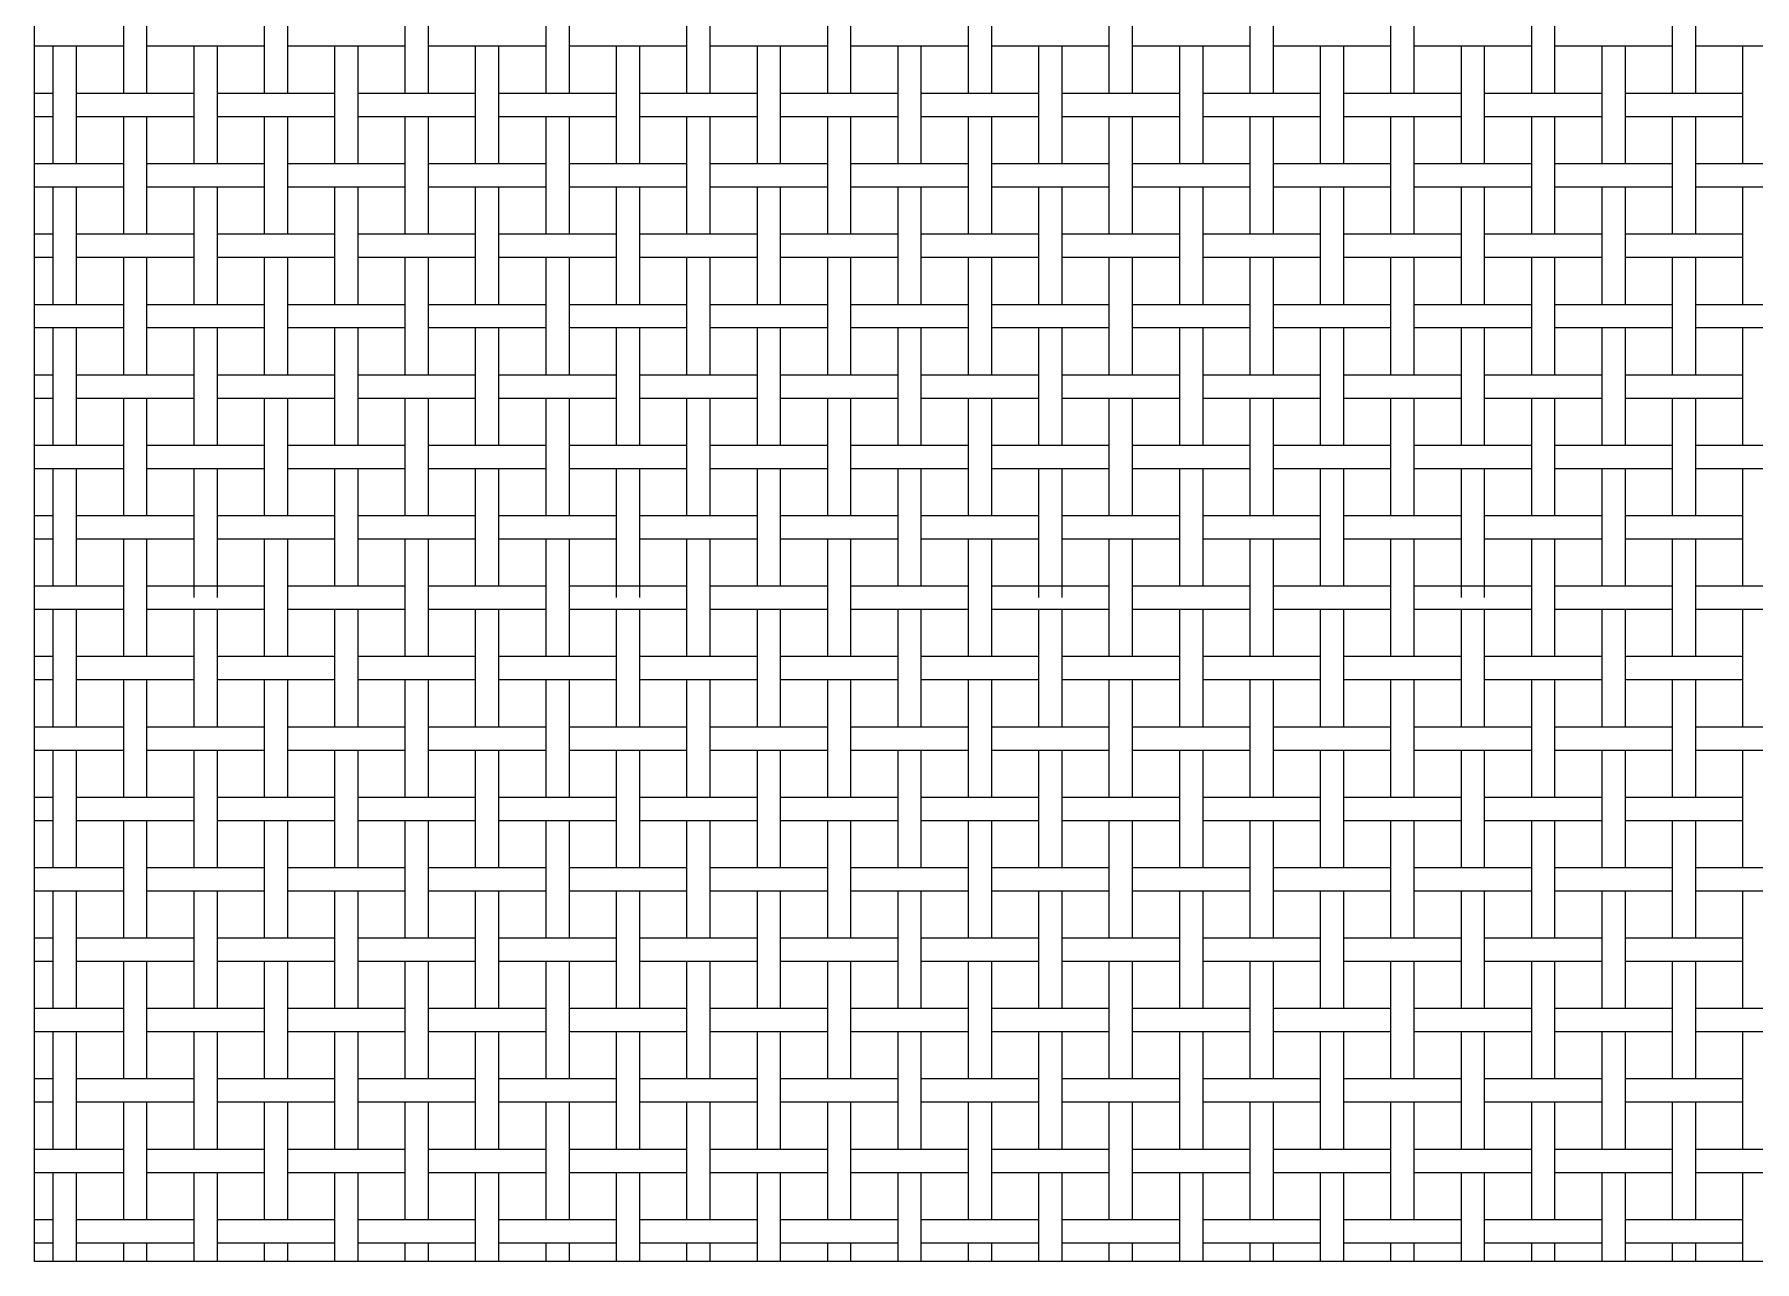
# Model space of a CAD drawing. Extents: x 1 to 102, y 0 to 65.
# Drawn here: x 35.56 to 45.9, y 25.16 to 32.54 of the extents above; entities that cross this region are included whole.
import ezdxf

# ---------------------------------------------------------------- set-up
doc = ezdxf.new("R2010")
doc.units = 0
doc.layers.get('0').update_dxf_attribs({"linetype": 'CONTINUOUS'})

msp = doc.modelspace()

# ---------------------------------------------------------------- linework, layer by layer
at = {"color": 7, "linetype": 'CONTINUOUS'}
for p, q in [((35.558, 25.163), (35.558, 55.163)), ((36.095, 32.189), (36.095, 32.896)), ((36.235, 32.189), (36.235, 32.896)), ((36.941, 32.189), (36.941, 32.896)), ((37.081, 32.189), (37.081, 32.896)), ((37.788, 32.189), (37.788, 32.896)), ((37.928, 32.189), (37.928, 32.896)), ((38.635, 32.189), (38.635, 32.896)), ((38.775, 32.189), (38.775, 32.896)), ((39.481, 32.189), (39.481, 32.896)), ((39.621, 32.189), (39.621, 32.896)), ((40.328, 32.189), (40.328, 32.896)), ((40.468, 32.189), (40.468, 32.896)), ((41.175, 32.189), (41.175, 32.896)), ((41.315, 32.189), (41.315, 32.896)), ((42.021, 32.189), (42.021, 32.896)), ((42.161, 32.189), (42.161, 32.896)), ((42.868, 32.189), (42.868, 32.896)), ((43.008, 32.189), (43.008, 32.896)), ((43.715, 32.189), (43.715, 32.896)), ((43.855, 32.189), (43.855, 32.896)), ((44.561, 32.189), (44.561, 32.896)), ((44.701, 32.189), (44.701, 32.896)), ((45.408, 32.189), (45.408, 32.896)), ((45.548, 32.189), (45.548, 32.896)), ((35.558, 32.473), (36.095, 32.473)), ((35.671, 31.766), (35.671, 32.473)), ((35.811, 31.766), (35.811, 32.473)), ((36.235, 32.473), (36.941, 32.473)), ((36.518, 31.766), (36.518, 32.473)), ((36.658, 31.766), (36.658, 32.473)), ((37.081, 32.473), (37.788, 32.473)), ((37.365, 31.766), (37.365, 32.473)), ((37.505, 31.766), (37.505, 32.473)), ((37.928, 32.473), (38.635, 32.473)), ((38.211, 31.766), (38.211, 32.473)), ((38.351, 31.766), (38.351, 32.473)), ((38.775, 32.473), (39.481, 32.473)), ((39.058, 31.766), (39.058, 32.473)), ((39.198, 31.766), (39.198, 32.473)), ((39.621, 32.473), (40.328, 32.473)), ((39.905, 31.766), (39.905, 32.473)), ((40.045, 31.766), (40.045, 32.473)), ((40.468, 32.473), (41.175, 32.473)), ((40.751, 31.766), (40.751, 32.473)), ((40.891, 31.766), (40.891, 32.473)), ((41.315, 32.473), (42.021, 32.473)), ((41.598, 31.766), (41.598, 32.473)), ((41.738, 31.766), (41.738, 32.473)), ((42.161, 32.473), (42.868, 32.473)), ((42.445, 31.766), (42.445, 32.473)), ((42.585, 31.766), (42.585, 32.473)), ((43.008, 32.473), (43.715, 32.473)), ((43.291, 31.766), (43.291, 32.473)), ((43.431, 31.766), (43.431, 32.473)), ((43.855, 32.473), (44.561, 32.473)), ((44.138, 31.766), (44.138, 32.473)), ((44.278, 31.766), (44.278, 32.473)), ((44.701, 32.473), (45.408, 32.473)), ((44.985, 31.766), (44.985, 32.473)), ((45.125, 31.766), (45.125, 32.473)), ((45.548, 32.473), (46.255, 32.473)), ((45.831, 31.766), (45.831, 32.473)), ((35.558, 32.189), (35.671, 32.189)), ((35.811, 32.189), (36.518, 32.189)), ((36.658, 32.189), (37.365, 32.189)), ((37.505, 32.189), (38.211, 32.189)), ((38.351, 32.189), (39.058, 32.189)), ((39.198, 32.189), (39.905, 32.189)), ((40.045, 32.189), (40.751, 32.189)), ((40.891, 32.189), (41.598, 32.189)), ((41.738, 32.189), (42.445, 32.189)), ((42.585, 32.189), (43.291, 32.189)), ((43.431, 32.189), (44.138, 32.189)), ((44.278, 32.189), (44.985, 32.189)), ((45.125, 32.189), (45.831, 32.189)), ((35.558, 32.049), (35.671, 32.049)), ((35.811, 32.049), (36.518, 32.049)), ((36.095, 31.343), (36.095, 32.049)), ((36.235, 31.343), (36.235, 32.049)), ((36.658, 32.049), (37.365, 32.049)), ((36.941, 31.343), (36.941, 32.049)), ((37.081, 31.343), (37.081, 32.049)), ((37.505, 32.049), (38.211, 32.049)), ((37.788, 31.343), (37.788, 32.049)), ((37.928, 31.343), (37.928, 32.049)), ((38.351, 32.049), (39.058, 32.049)), ((38.635, 31.343), (38.635, 32.049)), ((38.775, 31.343), (38.775, 32.049)), ((39.198, 32.049), (39.905, 32.049)), ((39.481, 31.343), (39.481, 32.049)), ((39.621, 31.343), (39.621, 32.049)), ((40.045, 32.049), (40.751, 32.049)), ((40.328, 31.343), (40.328, 32.049)), ((40.468, 31.343), (40.468, 32.049)), ((40.891, 32.049), (41.598, 32.049)), ((41.175, 31.343), (41.175, 32.049)), ((41.315, 31.343), (41.315, 32.049)), ((41.738, 32.049), (42.445, 32.049)), ((42.021, 31.343), (42.021, 32.049)), ((42.161, 31.343), (42.161, 32.049)), ((42.585, 32.049), (43.291, 32.049)), ((42.868, 31.343), (42.868, 32.049)), ((43.008, 31.343), (43.008, 32.049)), ((43.431, 32.049), (44.138, 32.049)), ((43.715, 31.343), (43.715, 32.049)), ((43.855, 31.343), (43.855, 32.049)), ((44.278, 32.049), (44.985, 32.049)), ((44.561, 31.343), (44.561, 32.049)), ((44.701, 31.343), (44.701, 32.049)), ((45.125, 32.049), (45.831, 32.049)), ((45.408, 31.343), (45.408, 32.049)), ((45.548, 31.343), (45.548, 32.049)), ((35.558, 31.766), (36.095, 31.766)), ((36.235, 31.766), (36.941, 31.766)), ((37.081, 31.766), (37.788, 31.766)), ((37.928, 31.766), (38.635, 31.766)), ((38.775, 31.766), (39.481, 31.766)), ((39.621, 31.766), (40.328, 31.766)), ((40.468, 31.766), (41.175, 31.766)), ((41.315, 31.766), (42.021, 31.766)), ((42.161, 31.766), (42.868, 31.766)), ((43.008, 31.766), (43.715, 31.766)), ((43.855, 31.766), (44.561, 31.766)), ((44.701, 31.766), (45.408, 31.766)), ((45.548, 31.766), (46.255, 31.766)), ((35.558, 31.626), (36.095, 31.626)), ((35.671, 30.919), (35.671, 31.626)), ((35.811, 30.919), (35.811, 31.626)), ((36.235, 31.626), (36.941, 31.626)), ((36.518, 30.919), (36.518, 31.626)), ((36.658, 30.919), (36.658, 31.626)), ((37.081, 31.626), (37.788, 31.626)), ((37.365, 30.919), (37.365, 31.626)), ((37.505, 30.919), (37.505, 31.626)), ((37.928, 31.626), (38.635, 31.626)), ((38.211, 30.919), (38.211, 31.626)), ((38.351, 30.919), (38.351, 31.626)), ((38.775, 31.626), (39.481, 31.626)), ((39.058, 30.919), (39.058, 31.626)), ((39.198, 30.919), (39.198, 31.626)), ((39.621, 31.626), (40.328, 31.626)), ((39.905, 30.919), (39.905, 31.626)), ((40.045, 30.919), (40.045, 31.626)), ((40.468, 31.626), (41.175, 31.626)), ((40.751, 30.919), (40.751, 31.626)), ((40.891, 30.919), (40.891, 31.626)), ((41.315, 31.626), (42.021, 31.626)), ((41.598, 30.919), (41.598, 31.626)), ((41.738, 30.919), (41.738, 31.626)), ((42.161, 31.626), (42.868, 31.626)), ((42.445, 30.919), (42.445, 31.626)), ((42.585, 30.919), (42.585, 31.626)), ((43.008, 31.626), (43.715, 31.626)), ((43.291, 30.919), (43.291, 31.626)), ((43.431, 30.919), (43.431, 31.626)), ((43.855, 31.626), (44.561, 31.626)), ((44.138, 30.919), (44.138, 31.626)), ((44.278, 30.919), (44.278, 31.626)), ((44.701, 31.626), (45.408, 31.626)), ((44.985, 30.919), (44.985, 31.626)), ((45.125, 30.919), (45.125, 31.626)), ((45.548, 31.626), (46.255, 31.626)), ((45.831, 30.919), (45.831, 31.626)), ((35.558, 31.343), (35.671, 31.343)), ((35.811, 31.343), (36.518, 31.343)), ((36.658, 31.343), (37.365, 31.343)), ((37.505, 31.343), (38.211, 31.343)), ((38.351, 31.343), (39.058, 31.343)), ((39.198, 31.343), (39.905, 31.343)), ((40.045, 31.343), (40.751, 31.343)), ((40.891, 31.343), (41.598, 31.343)), ((41.738, 31.343), (42.445, 31.343)), ((42.585, 31.343), (43.291, 31.343)), ((43.431, 31.343), (44.138, 31.343)), ((44.278, 31.343), (44.985, 31.343)), ((45.125, 31.343), (45.831, 31.343)), ((35.558, 31.203), (35.671, 31.203)), ((35.811, 31.203), (36.518, 31.203)), ((36.095, 30.496), (36.095, 31.203)), ((36.235, 30.496), (36.235, 31.203)), ((36.658, 31.203), (37.365, 31.203)), ((36.941, 30.496), (36.941, 31.203)), ((37.081, 30.496), (37.081, 31.203)), ((37.505, 31.203), (38.211, 31.203)), ((37.788, 30.496), (37.788, 31.203)), ((37.928, 30.496), (37.928, 31.203)), ((38.351, 31.203), (39.058, 31.203)), ((38.635, 30.496), (38.635, 31.203)), ((38.775, 30.496), (38.775, 31.203)), ((39.198, 31.203), (39.905, 31.203)), ((39.481, 30.496), (39.481, 31.203)), ((39.621, 30.496), (39.621, 31.203)), ((40.045, 31.203), (40.751, 31.203)), ((40.328, 30.496), (40.328, 31.203)), ((40.468, 30.496), (40.468, 31.203)), ((40.891, 31.203), (41.598, 31.203)), ((41.175, 30.496), (41.175, 31.203)), ((41.315, 30.496), (41.315, 31.203)), ((41.738, 31.203), (42.445, 31.203)), ((42.021, 30.496), (42.021, 31.203)), ((42.161, 30.496), (42.161, 31.203)), ((42.585, 31.203), (43.291, 31.203)), ((42.868, 30.496), (42.868, 31.203)), ((43.008, 30.496), (43.008, 31.203)), ((43.431, 31.203), (44.138, 31.203)), ((43.715, 30.496), (43.715, 31.203)), ((43.855, 30.496), (43.855, 31.203)), ((44.278, 31.203), (44.985, 31.203)), ((44.561, 30.496), (44.561, 31.203)), ((44.701, 30.496), (44.701, 31.203)), ((45.125, 31.203), (45.831, 31.203)), ((45.408, 30.496), (45.408, 31.203)), ((45.548, 30.496), (45.548, 31.203)), ((35.558, 30.919), (36.095, 30.919)), ((36.235, 30.919), (36.941, 30.919)), ((37.081, 30.919), (37.788, 30.919)), ((37.928, 30.919), (38.635, 30.919)), ((38.775, 30.919), (39.481, 30.919)), ((39.621, 30.919), (40.328, 30.919)), ((40.468, 30.919), (41.175, 30.919)), ((41.315, 30.919), (42.021, 30.919)), ((42.161, 30.919), (42.868, 30.919)), ((43.008, 30.919), (43.715, 30.919)), ((43.855, 30.919), (44.561, 30.919)), ((44.701, 30.919), (45.408, 30.919)), ((45.548, 30.919), (46.255, 30.919)), ((35.558, 30.779), (36.095, 30.779)), ((35.671, 30.073), (35.671, 30.779)), ((35.811, 30.073), (35.811, 30.779)), ((36.235, 30.779), (36.941, 30.779)), ((36.518, 30.073), (36.518, 30.779)), ((36.658, 30.073), (36.658, 30.779)), ((37.081, 30.779), (37.788, 30.779)), ((37.365, 30.073), (37.365, 30.779)), ((37.505, 30.073), (37.505, 30.779)), ((37.928, 30.779), (38.635, 30.779)), ((38.211, 30.073), (38.211, 30.779)), ((38.351, 30.073), (38.351, 30.779)), ((38.775, 30.779), (39.481, 30.779)), ((39.058, 30.073), (39.058, 30.779)), ((39.198, 30.073), (39.198, 30.779)), ((39.621, 30.779), (40.328, 30.779)), ((39.905, 30.073), (39.905, 30.779)), ((40.045, 30.073), (40.045, 30.779)), ((40.468, 30.779), (41.175, 30.779)), ((40.751, 30.073), (40.751, 30.779)), ((40.891, 30.073), (40.891, 30.779)), ((41.315, 30.779), (42.021, 30.779)), ((41.598, 30.073), (41.598, 30.779)), ((41.738, 30.073), (41.738, 30.779)), ((42.161, 30.779), (42.868, 30.779)), ((42.445, 30.073), (42.445, 30.779)), ((42.585, 30.073), (42.585, 30.779)), ((43.008, 30.779), (43.715, 30.779)), ((43.291, 30.073), (43.291, 30.779)), ((43.431, 30.073), (43.431, 30.779)), ((43.855, 30.779), (44.561, 30.779)), ((44.138, 30.073), (44.138, 30.779)), ((44.278, 30.073), (44.278, 30.779)), ((44.701, 30.779), (45.408, 30.779)), ((44.985, 30.073), (44.985, 30.779)), ((45.125, 30.073), (45.125, 30.779)), ((45.548, 30.779), (46.255, 30.779)), ((45.831, 30.073), (45.831, 30.779)), ((35.558, 30.496), (35.671, 30.496)), ((35.811, 30.496), (36.518, 30.496)), ((36.658, 30.496), (37.365, 30.496)), ((37.505, 30.496), (38.211, 30.496)), ((38.351, 30.496), (39.058, 30.496)), ((39.198, 30.496), (39.905, 30.496)), ((40.045, 30.496), (40.751, 30.496)), ((40.891, 30.496), (41.598, 30.496)), ((41.738, 30.496), (42.445, 30.496)), ((42.585, 30.496), (43.291, 30.496)), ((43.431, 30.496), (44.138, 30.496)), ((44.278, 30.496), (44.985, 30.496)), ((45.125, 30.496), (45.831, 30.496)), ((35.558, 30.356), (35.671, 30.356)), ((35.811, 30.356), (36.518, 30.356)), ((36.095, 29.649), (36.095, 30.356)), ((36.235, 29.649), (36.235, 30.356)), ((36.658, 30.356), (37.365, 30.356)), ((36.941, 29.649), (36.941, 30.356)), ((37.081, 29.649), (37.081, 30.356)), ((37.505, 30.356), (38.211, 30.356)), ((37.788, 29.649), (37.788, 30.356)), ((37.928, 29.649), (37.928, 30.356)), ((38.351, 30.356), (39.058, 30.356)), ((38.635, 29.649), (38.635, 30.356)), ((38.775, 29.649), (38.775, 30.356)), ((39.198, 30.356), (39.905, 30.356)), ((39.481, 29.649), (39.481, 30.356)), ((39.621, 29.649), (39.621, 30.356)), ((40.045, 30.356), (40.751, 30.356)), ((40.328, 29.649), (40.328, 30.356)), ((40.468, 29.649), (40.468, 30.356)), ((40.891, 30.356), (41.598, 30.356)), ((41.175, 29.649), (41.175, 30.356)), ((41.315, 29.649), (41.315, 30.356)), ((41.738, 30.356), (42.445, 30.356)), ((42.021, 29.649), (42.021, 30.356)), ((42.161, 29.649), (42.161, 30.356)), ((42.585, 30.356), (43.291, 30.356)), ((42.868, 29.649), (42.868, 30.356)), ((43.008, 29.649), (43.008, 30.356)), ((43.431, 30.356), (44.138, 30.356)), ((43.715, 29.649), (43.715, 30.356)), ((43.855, 29.649), (43.855, 30.356)), ((44.278, 30.356), (44.985, 30.356)), ((44.561, 29.649), (44.561, 30.356)), ((44.701, 29.649), (44.701, 30.356)), ((45.125, 30.356), (45.831, 30.356)), ((45.408, 29.649), (45.408, 30.356)), ((45.548, 29.649), (45.548, 30.356)), ((35.558, 30.073), (36.095, 30.073)), ((36.235, 30.073), (36.941, 30.073)), ((37.081, 30.073), (37.788, 30.073)), ((37.928, 30.073), (38.635, 30.073)), ((38.775, 30.073), (39.481, 30.073)), ((39.621, 30.073), (40.328, 30.073)), ((40.468, 30.073), (41.175, 30.073)), ((41.315, 30.073), (42.021, 30.073)), ((42.161, 30.073), (42.868, 30.073)), ((43.008, 30.073), (43.715, 30.073)), ((43.855, 30.073), (44.561, 30.073)), ((44.701, 30.073), (45.408, 30.073)), ((45.548, 30.073), (46.255, 30.073)), ((35.558, 29.933), (36.095, 29.933)), ((35.671, 29.226), (35.671, 29.933)), ((35.811, 29.226), (35.811, 29.933)), ((36.235, 29.933), (36.941, 29.933)), ((36.518, 29.156), (36.518, 29.933)), ((36.658, 29.156), (36.658, 29.933)), ((37.081, 29.933), (37.788, 29.933)), ((37.365, 29.226), (37.365, 29.933)), ((37.505, 29.226), (37.505, 29.933)), ((37.928, 29.933), (38.635, 29.933)), ((38.211, 29.226), (38.211, 29.933)), ((38.351, 29.226), (38.351, 29.933)), ((38.775, 29.933), (39.481, 29.933)), ((39.058, 29.156), (39.058, 29.933)), ((39.198, 29.156), (39.198, 29.933)), ((39.621, 29.933), (40.328, 29.933)), ((39.905, 29.226), (39.905, 29.933)), ((40.045, 29.226), (40.045, 29.933)), ((40.468, 29.933), (41.175, 29.933)), ((40.751, 29.226), (40.751, 29.933)), ((40.891, 29.226), (40.891, 29.933)), ((41.315, 29.933), (42.021, 29.933)), ((41.598, 29.156), (41.598, 29.933)), ((41.738, 29.156), (41.738, 29.933)), ((42.161, 29.933), (42.868, 29.933)), ((42.445, 29.226), (42.445, 29.933)), ((42.585, 29.226), (42.585, 29.933)), ((43.008, 29.933), (43.715, 29.933)), ((43.291, 29.226), (43.291, 29.933)), ((43.431, 29.226), (43.431, 29.933)), ((43.855, 29.933), (44.561, 29.933)), ((44.138, 29.156), (44.138, 29.933)), ((44.278, 29.156), (44.278, 29.933)), ((44.701, 29.933), (45.408, 29.933)), ((44.985, 29.226), (44.985, 29.933)), ((45.125, 29.226), (45.125, 29.933)), ((45.548, 29.933), (46.255, 29.933)), ((45.831, 29.226), (45.831, 29.933)), ((35.558, 29.649), (35.671, 29.649)), ((35.811, 29.649), (36.518, 29.649)), ((36.658, 29.649), (37.365, 29.649)), ((37.505, 29.649), (38.211, 29.649)), ((38.351, 29.649), (39.058, 29.649)), ((39.198, 29.649), (39.905, 29.649)), ((40.045, 29.649), (40.751, 29.649)), ((40.891, 29.649), (41.598, 29.649)), ((41.738, 29.649), (42.445, 29.649)), ((42.585, 29.649), (43.291, 29.649)), ((43.431, 29.649), (44.138, 29.649)), ((44.278, 29.649), (44.985, 29.649)), ((45.125, 29.649), (45.831, 29.649)), ((35.558, 29.509), (35.671, 29.509)), ((35.811, 29.509), (36.518, 29.509)), ((36.095, 28.803), (36.095, 29.509)), ((36.235, 28.803), (36.235, 29.509)), ((36.658, 29.509), (37.365, 29.509)), ((36.941, 28.803), (36.941, 29.509)), ((37.081, 28.803), (37.081, 29.509)), ((37.505, 29.509), (38.211, 29.509)), ((37.788, 28.803), (37.788, 29.509)), ((37.928, 28.803), (37.928, 29.509)), ((38.351, 29.509), (39.058, 29.509)), ((38.635, 28.803), (38.635, 29.509)), ((38.775, 28.803), (38.775, 29.509)), ((39.198, 29.509), (39.905, 29.509)), ((39.481, 28.803), (39.481, 29.509)), ((39.621, 28.803), (39.621, 29.509)), ((40.045, 29.509), (40.751, 29.509)), ((40.328, 28.803), (40.328, 29.509)), ((40.468, 28.803), (40.468, 29.509)), ((40.891, 29.509), (41.598, 29.509)), ((41.175, 28.803), (41.175, 29.509)), ((41.315, 28.803), (41.315, 29.509)), ((41.738, 29.509), (42.445, 29.509)), ((42.021, 28.803), (42.021, 29.509)), ((42.161, 28.803), (42.161, 29.509)), ((42.585, 29.509), (43.291, 29.509)), ((42.868, 28.803), (42.868, 29.509)), ((43.008, 28.803), (43.008, 29.509)), ((43.431, 29.509), (44.138, 29.509)), ((43.715, 28.803), (43.715, 29.509)), ((43.855, 28.803), (43.855, 29.509)), ((44.278, 29.509), (44.985, 29.509)), ((44.561, 28.803), (44.561, 29.509)), ((44.701, 28.803), (44.701, 29.509)), ((45.125, 29.509), (45.831, 29.509)), ((45.408, 28.803), (45.408, 29.509)), ((45.548, 28.803), (45.548, 29.509)), ((35.558, 29.226), (36.095, 29.226)), ((36.235, 29.226), (36.941, 29.226)), ((37.081, 29.226), (37.788, 29.226)), ((37.928, 29.226), (38.635, 29.226)), ((38.775, 29.226), (39.481, 29.226)), ((39.621, 29.226), (40.328, 29.226)), ((40.468, 29.226), (41.175, 29.226)), ((41.315, 29.226), (42.021, 29.226)), ((42.161, 29.226), (42.868, 29.226)), ((43.008, 29.226), (43.715, 29.226)), ((43.855, 29.226), (44.561, 29.226)), ((44.701, 29.226), (45.408, 29.226)), ((45.548, 29.226), (46.255, 29.226)), ((35.558, 29.086), (36.095, 29.086)), ((35.671, 28.379), (35.671, 29.086)), ((35.811, 28.379), (35.811, 29.086)), ((36.235, 29.086), (36.941, 29.086)), ((36.518, 28.379), (36.518, 29.086)), ((36.658, 28.379), (36.658, 29.086)), ((37.081, 29.086), (37.788, 29.086)), ((37.365, 28.379), (37.365, 29.086)), ((37.505, 28.379), (37.505, 29.086)), ((37.928, 29.086), (38.635, 29.086)), ((38.211, 28.379), (38.211, 29.086)), ((38.351, 28.379), (38.351, 29.086)), ((38.775, 29.086), (39.481, 29.086)), ((39.058, 28.379), (39.058, 29.086)), ((39.198, 28.379), (39.198, 29.086)), ((39.621, 29.086), (40.328, 29.086)), ((39.905, 28.379), (39.905, 29.086)), ((40.045, 28.379), (40.045, 29.086)), ((40.468, 29.086), (41.175, 29.086)), ((40.751, 28.379), (40.751, 29.086)), ((40.891, 28.379), (40.891, 29.086)), ((41.315, 29.086), (42.021, 29.086)), ((41.598, 28.379), (41.598, 29.086)), ((41.738, 28.379), (41.738, 29.086)), ((42.161, 29.086), (42.868, 29.086)), ((42.445, 28.379), (42.445, 29.086)), ((42.585, 28.379), (42.585, 29.086)), ((43.008, 29.086), (43.715, 29.086)), ((43.291, 28.379), (43.291, 29.086)), ((43.431, 28.379), (43.431, 29.086)), ((43.855, 29.086), (44.561, 29.086)), ((44.138, 28.379), (44.138, 29.086)), ((44.278, 28.379), (44.278, 29.086)), ((44.701, 29.086), (45.408, 29.086)), ((44.985, 28.379), (44.985, 29.086)), ((45.125, 28.379), (45.125, 29.086)), ((45.548, 29.086), (46.255, 29.086)), ((45.831, 28.379), (45.831, 29.086)), ((35.558, 28.803), (35.671, 28.803)), ((35.811, 28.803), (36.518, 28.803)), ((36.658, 28.803), (37.365, 28.803)), ((37.505, 28.803), (38.211, 28.803)), ((38.351, 28.803), (39.058, 28.803)), ((39.198, 28.803), (39.905, 28.803)), ((40.045, 28.803), (40.751, 28.803)), ((40.891, 28.803), (41.598, 28.803)), ((41.738, 28.803), (42.445, 28.803)), ((42.585, 28.803), (43.291, 28.803)), ((43.431, 28.803), (44.138, 28.803)), ((44.278, 28.803), (44.985, 28.803)), ((45.125, 28.803), (45.831, 28.803)), ((35.558, 28.663), (35.671, 28.663)), ((35.811, 28.663), (36.518, 28.663)), ((36.095, 27.956), (36.095, 28.663)), ((36.235, 27.956), (36.235, 28.663)), ((36.658, 28.663), (37.365, 28.663)), ((36.941, 27.956), (36.941, 28.663)), ((37.081, 27.956), (37.081, 28.663)), ((37.505, 28.663), (38.211, 28.663)), ((37.788, 27.956), (37.788, 28.663)), ((37.928, 27.956), (37.928, 28.663)), ((38.351, 28.663), (39.058, 28.663)), ((38.635, 27.956), (38.635, 28.663)), ((38.775, 27.956), (38.775, 28.663)), ((39.198, 28.663), (39.905, 28.663)), ((39.481, 27.956), (39.481, 28.663)), ((39.621, 27.956), (39.621, 28.663)), ((40.045, 28.663), (40.751, 28.663)), ((40.328, 27.956), (40.328, 28.663)), ((40.468, 27.956), (40.468, 28.663)), ((40.891, 28.663), (41.598, 28.663)), ((41.175, 27.956), (41.175, 28.663)), ((41.315, 27.956), (41.315, 28.663)), ((41.738, 28.663), (42.445, 28.663)), ((42.021, 27.956), (42.021, 28.663)), ((42.161, 27.956), (42.161, 28.663)), ((42.585, 28.663), (43.291, 28.663)), ((42.868, 27.956), (42.868, 28.663)), ((43.008, 27.956), (43.008, 28.663)), ((43.431, 28.663), (44.138, 28.663)), ((43.715, 27.956), (43.715, 28.663)), ((43.855, 27.956), (43.855, 28.663)), ((44.278, 28.663), (44.985, 28.663)), ((44.561, 27.956), (44.561, 28.663)), ((44.701, 27.956), (44.701, 28.663)), ((45.125, 28.663), (45.831, 28.663)), ((45.408, 27.956), (45.408, 28.663)), ((45.548, 27.956), (45.548, 28.663)), ((35.558, 28.379), (36.095, 28.379)), ((36.235, 28.379), (36.941, 28.379)), ((37.081, 28.379), (37.788, 28.379)), ((37.928, 28.379), (38.635, 28.379)), ((38.775, 28.379), (39.481, 28.379)), ((39.621, 28.379), (40.328, 28.379)), ((40.468, 28.379), (41.175, 28.379)), ((41.315, 28.379), (42.021, 28.379)), ((42.161, 28.379), (42.868, 28.379)), ((43.008, 28.379), (43.715, 28.379)), ((43.855, 28.379), (44.561, 28.379)), ((44.701, 28.379), (45.408, 28.379)), ((45.548, 28.379), (46.255, 28.379)), ((35.558, 28.239), (36.095, 28.239)), ((35.671, 27.533), (35.671, 28.239)), ((35.811, 27.533), (35.811, 28.239)), ((36.235, 28.239), (36.941, 28.239)), ((36.518, 27.533), (36.518, 28.239)), ((36.658, 27.533), (36.658, 28.239)), ((37.081, 28.239), (37.788, 28.239)), ((37.365, 27.533), (37.365, 28.239)), ((37.505, 27.533), (37.505, 28.239)), ((37.928, 28.239), (38.635, 28.239)), ((38.211, 27.533), (38.211, 28.239)), ((38.351, 27.533), (38.351, 28.239)), ((38.775, 28.239), (39.481, 28.239)), ((39.058, 27.533), (39.058, 28.239)), ((39.198, 27.533), (39.198, 28.239)), ((39.621, 28.239), (40.328, 28.239)), ((39.905, 27.533), (39.905, 28.239)), ((40.045, 27.533), (40.045, 28.239)), ((40.468, 28.239), (41.175, 28.239)), ((40.751, 27.533), (40.751, 28.239)), ((40.891, 27.533), (40.891, 28.239)), ((41.315, 28.239), (42.021, 28.239)), ((41.598, 27.533), (41.598, 28.239)), ((41.738, 27.533), (41.738, 28.239)), ((42.161, 28.239), (42.868, 28.239)), ((42.445, 27.533), (42.445, 28.239)), ((42.585, 27.533), (42.585, 28.239)), ((43.008, 28.239), (43.715, 28.239)), ((43.291, 27.533), (43.291, 28.239)), ((43.431, 27.533), (43.431, 28.239)), ((43.855, 28.239), (44.561, 28.239)), ((44.138, 27.533), (44.138, 28.239)), ((44.278, 27.533), (44.278, 28.239)), ((44.701, 28.239), (45.408, 28.239)), ((44.985, 27.533), (44.985, 28.239)), ((45.125, 27.533), (45.125, 28.239)), ((45.548, 28.239), (46.255, 28.239)), ((45.831, 27.533), (45.831, 28.239)), ((35.558, 27.956), (35.671, 27.956)), ((35.811, 27.956), (36.518, 27.956)), ((36.658, 27.956), (37.365, 27.956)), ((37.505, 27.956), (38.211, 27.956)), ((38.351, 27.956), (39.058, 27.956)), ((39.198, 27.956), (39.905, 27.956)), ((40.045, 27.956), (40.751, 27.956)), ((40.891, 27.956), (41.598, 27.956)), ((41.738, 27.956), (42.445, 27.956)), ((42.585, 27.956), (43.291, 27.956)), ((43.431, 27.956), (44.138, 27.956)), ((44.278, 27.956), (44.985, 27.956)), ((45.125, 27.956), (45.831, 27.956)), ((35.558, 27.816), (35.671, 27.816)), ((35.811, 27.816), (36.518, 27.816)), ((36.095, 27.109), (36.095, 27.816)), ((36.235, 27.109), (36.235, 27.816)), ((36.658, 27.816), (37.365, 27.816)), ((36.941, 27.109), (36.941, 27.816)), ((37.081, 27.109), (37.081, 27.816)), ((37.505, 27.816), (38.211, 27.816)), ((37.788, 27.109), (37.788, 27.816)), ((37.928, 27.109), (37.928, 27.816)), ((38.351, 27.816), (39.058, 27.816)), ((38.635, 27.109), (38.635, 27.816)), ((38.775, 27.109), (38.775, 27.816)), ((39.198, 27.816), (39.905, 27.816)), ((39.481, 27.109), (39.481, 27.816)), ((39.621, 27.109), (39.621, 27.816)), ((40.045, 27.816), (40.751, 27.816)), ((40.328, 27.109), (40.328, 27.816)), ((40.468, 27.109), (40.468, 27.816)), ((40.891, 27.816), (41.598, 27.816)), ((41.175, 27.109), (41.175, 27.816)), ((41.315, 27.109), (41.315, 27.816)), ((41.738, 27.816), (42.445, 27.816)), ((42.021, 27.109), (42.021, 27.816)), ((42.161, 27.109), (42.161, 27.816)), ((42.585, 27.816), (43.291, 27.816)), ((42.868, 27.109), (42.868, 27.816)), ((43.008, 27.109), (43.008, 27.816)), ((43.431, 27.816), (44.138, 27.816)), ((43.715, 27.109), (43.715, 27.816)), ((43.855, 27.109), (43.855, 27.816)), ((44.278, 27.816), (44.985, 27.816)), ((44.561, 27.109), (44.561, 27.816)), ((44.701, 27.109), (44.701, 27.816)), ((45.125, 27.816), (45.831, 27.816)), ((45.408, 27.109), (45.408, 27.816)), ((45.548, 27.109), (45.548, 27.816)), ((35.558, 27.533), (36.095, 27.533)), ((36.235, 27.533), (36.941, 27.533)), ((37.081, 27.533), (37.788, 27.533)), ((37.928, 27.533), (38.635, 27.533)), ((38.775, 27.533), (39.481, 27.533)), ((39.621, 27.533), (40.328, 27.533)), ((40.468, 27.533), (41.175, 27.533)), ((41.315, 27.533), (42.021, 27.533)), ((42.161, 27.533), (42.868, 27.533)), ((43.008, 27.533), (43.715, 27.533)), ((43.855, 27.533), (44.561, 27.533)), ((44.701, 27.533), (45.408, 27.533)), ((45.548, 27.533), (46.255, 27.533)), ((35.558, 27.393), (36.095, 27.393)), ((35.671, 26.686), (35.671, 27.393)), ((35.811, 26.686), (35.811, 27.393)), ((36.235, 27.393), (36.941, 27.393)), ((36.518, 26.686), (36.518, 27.393)), ((36.658, 26.686), (36.658, 27.393)), ((37.081, 27.393), (37.788, 27.393)), ((37.365, 26.686), (37.365, 27.393)), ((37.505, 26.686), (37.505, 27.393)), ((37.928, 27.393), (38.635, 27.393)), ((38.211, 26.686), (38.211, 27.393)), ((38.351, 26.686), (38.351, 27.393)), ((38.775, 27.393), (39.481, 27.393)), ((39.058, 26.686), (39.058, 27.393)), ((39.198, 26.686), (39.198, 27.393)), ((39.621, 27.393), (40.328, 27.393)), ((39.905, 26.686), (39.905, 27.393)), ((40.045, 26.686), (40.045, 27.393)), ((40.468, 27.393), (41.175, 27.393)), ((40.751, 26.686), (40.751, 27.393)), ((40.891, 26.686), (40.891, 27.393)), ((41.315, 27.393), (42.021, 27.393)), ((41.598, 26.686), (41.598, 27.393)), ((41.738, 26.686), (41.738, 27.393)), ((42.161, 27.393), (42.868, 27.393)), ((42.445, 26.686), (42.445, 27.393)), ((42.585, 26.686), (42.585, 27.393)), ((43.008, 27.393), (43.715, 27.393)), ((43.291, 26.686), (43.291, 27.393)), ((43.431, 26.686), (43.431, 27.393)), ((43.855, 27.393), (44.561, 27.393)), ((44.138, 26.686), (44.138, 27.393)), ((44.278, 26.686), (44.278, 27.393)), ((44.701, 27.393), (45.408, 27.393)), ((44.985, 26.686), (44.985, 27.393)), ((45.125, 26.686), (45.125, 27.393)), ((45.548, 27.393), (46.255, 27.393)), ((45.831, 26.686), (45.831, 27.393)), ((35.558, 27.109), (35.671, 27.109)), ((35.811, 27.109), (36.518, 27.109)), ((36.658, 27.109), (37.365, 27.109)), ((37.505, 27.109), (38.211, 27.109)), ((38.351, 27.109), (39.058, 27.109)), ((39.198, 27.109), (39.905, 27.109)), ((40.045, 27.109), (40.751, 27.109)), ((40.891, 27.109), (41.598, 27.109)), ((41.738, 27.109), (42.445, 27.109)), ((42.585, 27.109), (43.291, 27.109)), ((43.431, 27.109), (44.138, 27.109)), ((44.278, 27.109), (44.985, 27.109)), ((45.125, 27.109), (45.831, 27.109)), ((35.558, 26.969), (35.671, 26.969)), ((35.811, 26.969), (36.518, 26.969)), ((36.095, 26.263), (36.095, 26.969)), ((36.235, 26.263), (36.235, 26.969)), ((36.658, 26.969), (37.365, 26.969)), ((36.941, 26.263), (36.941, 26.969)), ((37.081, 26.263), (37.081, 26.969)), ((37.505, 26.969), (38.211, 26.969)), ((37.788, 26.263), (37.788, 26.969)), ((37.928, 26.263), (37.928, 26.969)), ((38.351, 26.969), (39.058, 26.969)), ((38.635, 26.263), (38.635, 26.969)), ((38.775, 26.263), (38.775, 26.969)), ((39.198, 26.969), (39.905, 26.969)), ((39.481, 26.263), (39.481, 26.969)), ((39.621, 26.263), (39.621, 26.969)), ((40.045, 26.969), (40.751, 26.969)), ((40.328, 26.263), (40.328, 26.969)), ((40.468, 26.263), (40.468, 26.969)), ((40.891, 26.969), (41.598, 26.969)), ((41.175, 26.263), (41.175, 26.969)), ((41.315, 26.263), (41.315, 26.969)), ((41.738, 26.969), (42.445, 26.969)), ((42.021, 26.263), (42.021, 26.969)), ((42.161, 26.263), (42.161, 26.969)), ((42.585, 26.969), (43.291, 26.969)), ((42.868, 26.263), (42.868, 26.969)), ((43.008, 26.263), (43.008, 26.969)), ((43.431, 26.969), (44.138, 26.969)), ((43.715, 26.263), (43.715, 26.969)), ((43.855, 26.263), (43.855, 26.969)), ((44.278, 26.969), (44.985, 26.969)), ((44.561, 26.263), (44.561, 26.969)), ((44.701, 26.263), (44.701, 26.969)), ((45.125, 26.969), (45.831, 26.969)), ((45.408, 26.263), (45.408, 26.969)), ((45.548, 26.263), (45.548, 26.969)), ((35.558, 26.686), (36.095, 26.686)), ((36.235, 26.686), (36.941, 26.686)), ((37.081, 26.686), (37.788, 26.686)), ((37.928, 26.686), (38.635, 26.686)), ((38.775, 26.686), (39.481, 26.686)), ((39.621, 26.686), (40.328, 26.686)), ((40.468, 26.686), (41.175, 26.686)), ((41.315, 26.686), (42.021, 26.686)), ((42.161, 26.686), (42.868, 26.686)), ((43.008, 26.686), (43.715, 26.686)), ((43.855, 26.686), (44.561, 26.686)), ((44.701, 26.686), (45.408, 26.686)), ((45.548, 26.686), (46.255, 26.686)), ((35.558, 26.546), (36.095, 26.546)), ((35.671, 25.839), (35.671, 26.546)), ((35.811, 25.839), (35.811, 26.546)), ((36.235, 26.546), (36.941, 26.546)), ((36.518, 25.839), (36.518, 26.546)), ((36.658, 25.839), (36.658, 26.546)), ((37.081, 26.546), (37.788, 26.546)), ((37.365, 25.839), (37.365, 26.546)), ((37.505, 25.839), (37.505, 26.546)), ((37.928, 26.546), (38.635, 26.546)), ((38.211, 25.839), (38.211, 26.546)), ((38.351, 25.839), (38.351, 26.546)), ((38.775, 26.546), (39.481, 26.546)), ((39.058, 25.839), (39.058, 26.546)), ((39.198, 25.839), (39.198, 26.546)), ((39.621, 26.546), (40.328, 26.546)), ((39.905, 25.839), (39.905, 26.546)), ((40.045, 25.839), (40.045, 26.546)), ((40.468, 26.546), (41.175, 26.546)), ((40.751, 25.839), (40.751, 26.546)), ((40.891, 25.839), (40.891, 26.546)), ((41.315, 26.546), (42.021, 26.546)), ((41.598, 25.839), (41.598, 26.546)), ((41.738, 25.839), (41.738, 26.546)), ((42.161, 26.546), (42.868, 26.546)), ((42.445, 25.839), (42.445, 26.546)), ((42.585, 25.839), (42.585, 26.546)), ((43.008, 26.546), (43.715, 26.546)), ((43.291, 25.839), (43.291, 26.546)), ((43.431, 25.839), (43.431, 26.546)), ((43.855, 26.546), (44.561, 26.546)), ((44.138, 25.839), (44.138, 26.546)), ((44.278, 25.839), (44.278, 26.546)), ((44.701, 26.546), (45.408, 26.546)), ((44.985, 25.839), (44.985, 26.546)), ((45.125, 25.839), (45.125, 26.546)), ((45.548, 26.546), (46.255, 26.546)), ((45.831, 25.839), (45.831, 26.546)), ((35.558, 26.263), (35.671, 26.263)), ((35.811, 26.263), (36.518, 26.263)), ((36.658, 26.263), (37.365, 26.263)), ((37.505, 26.263), (38.211, 26.263)), ((38.351, 26.263), (39.058, 26.263)), ((39.198, 26.263), (39.905, 26.263)), ((40.045, 26.263), (40.751, 26.263)), ((40.891, 26.263), (41.598, 26.263)), ((41.738, 26.263), (42.445, 26.263)), ((42.585, 26.263), (43.291, 26.263)), ((43.431, 26.263), (44.138, 26.263)), ((44.278, 26.263), (44.985, 26.263)), ((45.125, 26.263), (45.831, 26.263)), ((35.558, 26.123), (35.671, 26.123)), ((35.811, 26.123), (36.518, 26.123)), ((36.095, 25.416), (36.095, 26.123)), ((36.235, 25.416), (36.235, 26.123)), ((36.658, 26.123), (37.365, 26.123)), ((36.941, 25.416), (36.941, 26.123)), ((37.081, 25.416), (37.081, 26.123)), ((37.505, 26.123), (38.211, 26.123)), ((37.788, 25.416), (37.788, 26.123)), ((37.928, 25.416), (37.928, 26.123)), ((38.351, 26.123), (39.058, 26.123)), ((38.635, 25.416), (38.635, 26.123)), ((38.775, 25.416), (38.775, 26.123)), ((39.198, 26.123), (39.905, 26.123)), ((39.481, 25.416), (39.481, 26.123)), ((39.621, 25.416), (39.621, 26.123)), ((40.045, 26.123), (40.751, 26.123)), ((40.328, 25.416), (40.328, 26.123)), ((40.468, 25.416), (40.468, 26.123)), ((40.891, 26.123), (41.598, 26.123)), ((41.175, 25.416), (41.175, 26.123)), ((41.315, 25.416), (41.315, 26.123)), ((41.738, 26.123), (42.445, 26.123)), ((42.021, 25.416), (42.021, 26.123)), ((42.161, 25.416), (42.161, 26.123)), ((42.585, 26.123), (43.291, 26.123)), ((42.868, 25.416), (42.868, 26.123)), ((43.008, 25.416), (43.008, 26.123)), ((43.431, 26.123), (44.138, 26.123)), ((43.715, 25.416), (43.715, 26.123)), ((43.855, 25.416), (43.855, 26.123)), ((44.278, 26.123), (44.985, 26.123)), ((44.561, 25.416), (44.561, 26.123)), ((44.701, 25.416), (44.701, 26.123)), ((45.125, 26.123), (45.831, 26.123)), ((45.408, 25.416), (45.408, 26.123)), ((45.548, 25.416), (45.548, 26.123)), ((35.558, 25.839), (36.095, 25.839)), ((36.235, 25.839), (36.941, 25.839)), ((37.081, 25.839), (37.788, 25.839)), ((37.928, 25.839), (38.635, 25.839)), ((38.775, 25.839), (39.481, 25.839)), ((39.621, 25.839), (40.328, 25.839)), ((40.468, 25.839), (41.175, 25.839)), ((41.315, 25.839), (42.021, 25.839)), ((42.161, 25.839), (42.868, 25.839)), ((43.008, 25.839), (43.715, 25.839)), ((43.855, 25.839), (44.561, 25.839)), ((44.701, 25.839), (45.408, 25.839)), ((45.548, 25.839), (46.255, 25.839)), ((35.558, 25.699), (36.095, 25.699)), ((35.671, 25.163), (35.671, 25.699)), ((35.811, 25.163), (35.811, 25.699)), ((36.235, 25.699), (36.941, 25.699)), ((36.518, 25.163), (36.518, 25.699)), ((36.658, 25.163), (36.658, 25.699)), ((37.081, 25.699), (37.788, 25.699)), ((37.365, 25.163), (37.365, 25.699)), ((37.505, 25.163), (37.505, 25.699)), ((37.928, 25.699), (38.635, 25.699)), ((38.211, 25.163), (38.211, 25.699)), ((38.351, 25.163), (38.351, 25.699)), ((38.775, 25.699), (39.481, 25.699)), ((39.058, 25.163), (39.058, 25.699)), ((39.198, 25.163), (39.198, 25.699)), ((39.621, 25.699), (40.328, 25.699)), ((39.905, 25.163), (39.905, 25.699)), ((40.045, 25.163), (40.045, 25.699)), ((40.468, 25.699), (41.175, 25.699)), ((40.751, 25.163), (40.751, 25.699)), ((40.891, 25.163), (40.891, 25.699)), ((41.315, 25.699), (42.021, 25.699)), ((41.598, 25.163), (41.598, 25.699)), ((41.738, 25.163), (41.738, 25.699)), ((42.161, 25.699), (42.868, 25.699)), ((42.445, 25.163), (42.445, 25.699)), ((42.585, 25.163), (42.585, 25.699)), ((43.008, 25.699), (43.715, 25.699)), ((43.291, 25.163), (43.291, 25.699)), ((43.431, 25.163), (43.431, 25.699)), ((43.855, 25.699), (44.561, 25.699)), ((44.138, 25.163), (44.138, 25.699)), ((44.278, 25.163), (44.278, 25.699)), ((44.701, 25.699), (45.408, 25.699)), ((44.985, 25.163), (44.985, 25.699)), ((45.125, 25.163), (45.125, 25.699)), ((45.548, 25.699), (46.255, 25.699)), ((45.831, 25.163), (45.831, 25.699)), ((35.558, 25.416), (35.671, 25.416)), ((35.811, 25.416), (36.518, 25.416)), ((36.658, 25.416), (37.365, 25.416)), ((37.505, 25.416), (38.211, 25.416)), ((38.351, 25.416), (39.058, 25.416)), ((39.198, 25.416), (39.905, 25.416)), ((40.045, 25.416), (40.751, 25.416)), ((40.891, 25.416), (41.598, 25.416)), ((41.738, 25.416), (42.445, 25.416)), ((42.585, 25.416), (43.291, 25.416)), ((43.431, 25.416), (44.138, 25.416)), ((44.278, 25.416), (44.985, 25.416)), ((45.125, 25.416), (45.831, 25.416)), ((35.558, 25.276), (35.671, 25.276)), ((35.811, 25.276), (36.518, 25.276)), ((36.095, 25.163), (36.095, 25.276)), ((36.235, 25.163), (36.235, 25.276)), ((36.658, 25.276), (37.365, 25.276)), ((36.941, 25.163), (36.941, 25.276)), ((37.081, 25.163), (37.081, 25.276)), ((37.505, 25.276), (38.211, 25.276)), ((37.788, 25.163), (37.788, 25.276)), ((37.928, 25.163), (37.928, 25.276)), ((38.351, 25.276), (39.058, 25.276)), ((38.635, 25.163), (38.635, 25.276)), ((38.775, 25.163), (38.775, 25.276)), ((39.198, 25.276), (39.905, 25.276)), ((39.481, 25.163), (39.481, 25.276)), ((39.621, 25.163), (39.621, 25.276)), ((40.045, 25.276), (40.751, 25.276)), ((40.328, 25.163), (40.328, 25.276)), ((40.468, 25.163), (40.468, 25.276)), ((40.891, 25.276), (41.598, 25.276)), ((41.175, 25.163), (41.175, 25.276)), ((41.315, 25.163), (41.315, 25.276)), ((41.738, 25.276), (42.445, 25.276)), ((42.021, 25.163), (42.021, 25.276)), ((42.161, 25.163), (42.161, 25.276)), ((42.585, 25.276), (43.291, 25.276)), ((42.868, 25.163), (42.868, 25.276)), ((43.008, 25.163), (43.008, 25.276)), ((43.431, 25.276), (44.138, 25.276)), ((43.715, 25.163), (43.715, 25.276)), ((43.855, 25.163), (43.855, 25.276)), ((44.278, 25.276), (44.985, 25.276)), ((44.561, 25.163), (44.561, 25.276)), ((44.701, 25.163), (44.701, 25.276)), ((45.125, 25.276), (45.831, 25.276)), ((45.408, 25.163), (45.408, 25.276)), ((45.548, 25.163), (45.548, 25.276)), ((65.558, 25.163), (35.558, 25.163))]:
    msp.add_line(p, q, dxfattribs=at)

doc.saveas('drawing.dxf')
